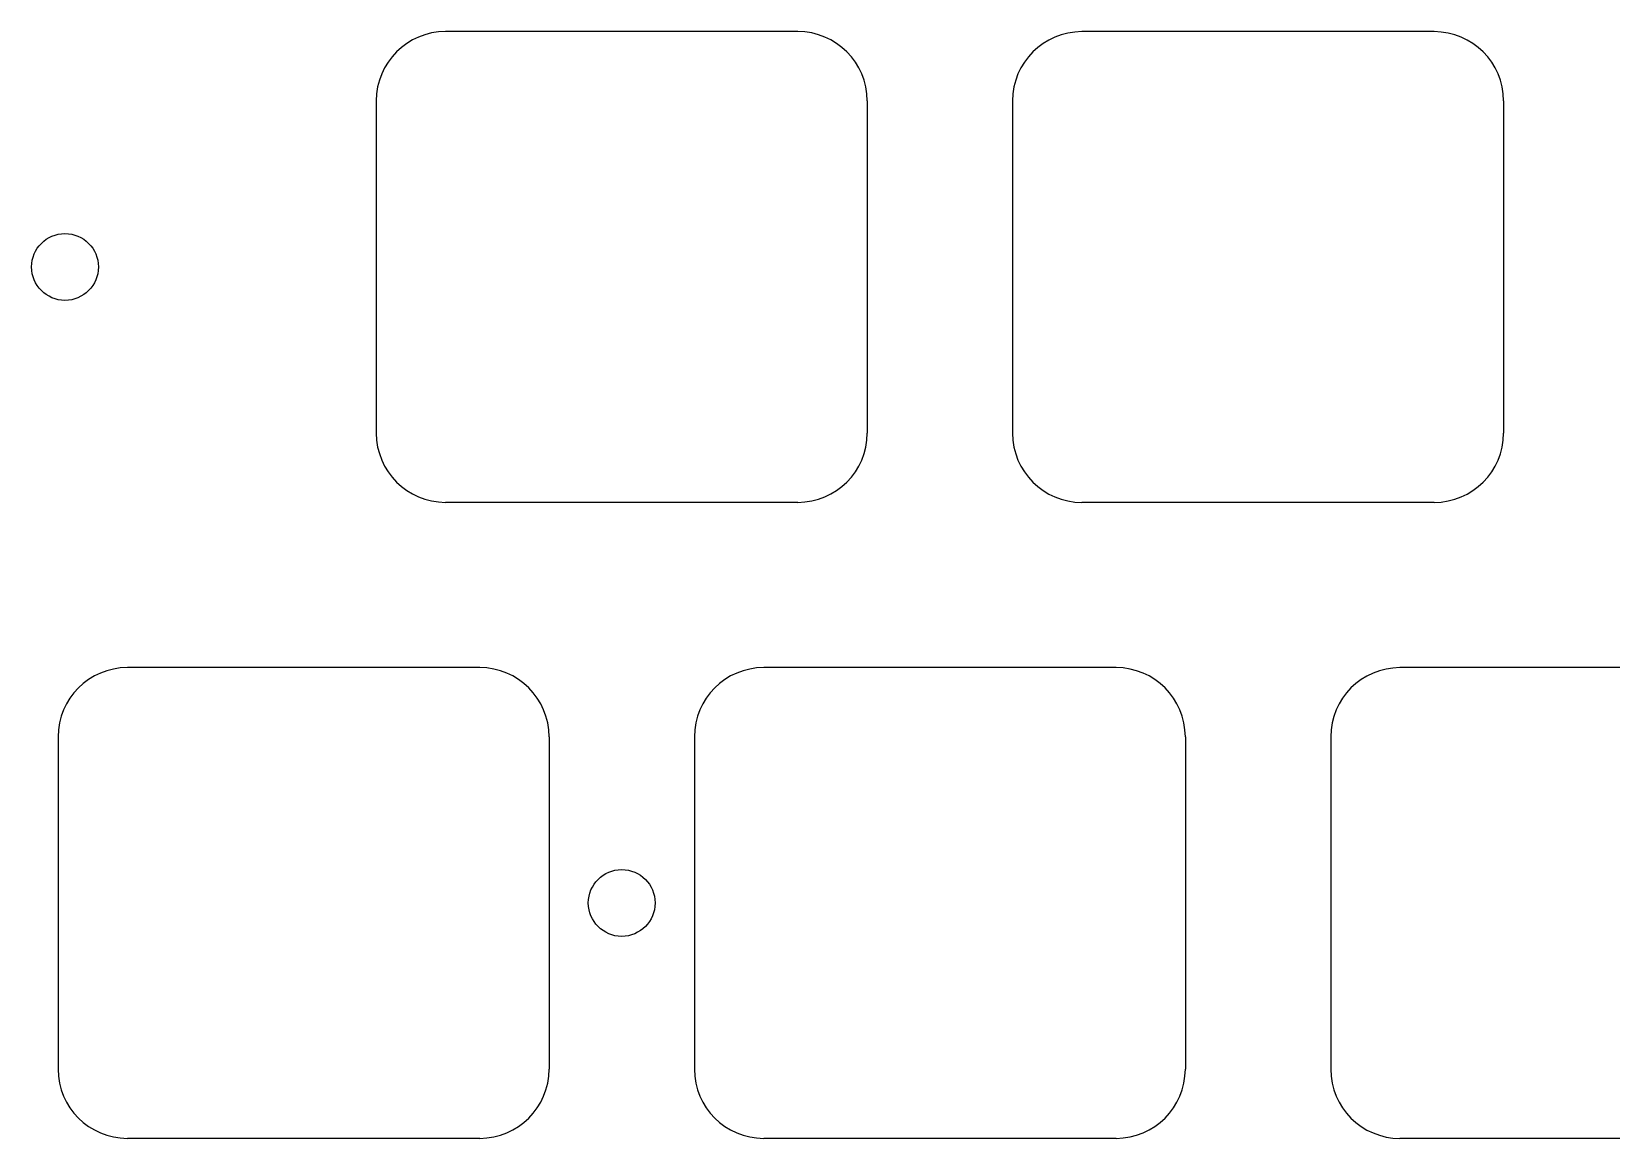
# Model space of a CAD drawing. Header units: millimetres. Extents: x -9 to 276, y -90 to 14.
# Drawn here: x 15.67 to 62.97, y -64.2 to -31.05 of the extents above; entities that cross this region are included whole.
import ezdxf

# ---------------------------------------------------------------- set-up
doc = ezdxf.new("R2010")
doc.units = ezdxf.units.MM
doc.layers.add('BLACK', color=7, linetype='CONTINUOUS')

msp = doc.modelspace()

# ---------------------------------------------------------------- linework, layer by layer
at = {"layer": 'BLACK', "linetype": 'Continuous'}
for p, q in [((38.61395, -31.05205), (28.063949, -31.05205)), ((57.6654, -31.0541), (47.115399, -31.0541)), ((25.98895, -33.12705), (25.98895, -43.077051)), ((40.68895, -33.12705), (40.68895, -43.07705)), ((45.0404, -33.1291), (45.0404, -43.079101)), ((59.7404, -33.1291), (59.7404, -43.0791)), ((38.61395, -45.15205), (28.06395, -45.15205)), ((57.6654, -45.1541), (47.1154, -45.1541)), ((29.08895, -50.10205), (18.538949, -50.10205)), ((48.13895, -50.10205), (37.588949, -50.10205)), ((67.1904, -50.1041), (56.640399, -50.1041)), ((16.46395, -52.17705), (16.46395, -62.127051)), ((31.16395, -52.17705), (31.16395, -62.12705)), ((35.51395, -52.17705), (35.51395, -62.127051)), ((50.21395, -52.17705), (50.21395, -62.12705)), ((54.5654, -52.1791), (54.5654, -62.129101)), ((29.08895, -64.20205), (18.53895, -64.20205)), ((48.13895, -64.20205), (37.58895, -64.20205)), ((67.1904, -64.2041), (56.6404, -64.2041))]:
    msp.add_line(p, q, dxfattribs=at)
at = {"layer": 'BLACK'}
for centre in [(16.6702, -38.10205), (33.33895, -57.15205)]:
    msp.add_circle(centre, 1, dxfattribs=at)
for centre, radius, start, end in [((28.063954, -33.127054), 2.075004, 90.0001381, 179.9998896), ((38.61395, -33.12705), 2.075, 0, 90), ((47.115404, -33.129104), 2.075004, 90.0001381, 179.9998896), ((57.6654, -33.1291), 2.075, 0, 90), ((28.063952, -43.077048), 2.075002, 180.0000828, 269.9999448), ((38.61395, -43.07705), 2.075, 270, 0), ((47.115402, -43.079098), 2.075002, 180.0000828, 269.9999448), ((57.6654, -43.0791), 2.075, 270, 0), ((18.538954, -52.177054), 2.075004, 90.0001381, 179.9998896), ((29.08895, -52.17705), 2.075, 0, 90), ((37.588954, -52.177054), 2.075004, 90.0001381, 179.9998896), ((48.13895, -52.17705), 2.075, 0, 90), ((56.640404, -52.179104), 2.075004, 90.0001381, 179.9998896), ((18.538952, -62.127048), 2.075002, 180.0000828, 269.9999448), ((29.08895, -62.12705), 2.075, 270, 0), ((37.588952, -62.127048), 2.075002, 180.0000828, 269.9999448), ((48.13895, -62.12705), 2.075, 270, 0), ((56.640402, -62.129098), 2.075002, 180.0000828, 269.9999448)]:
    msp.add_arc(centre, radius, start, end, dxfattribs=at)

doc.saveas('drawing.dxf')
